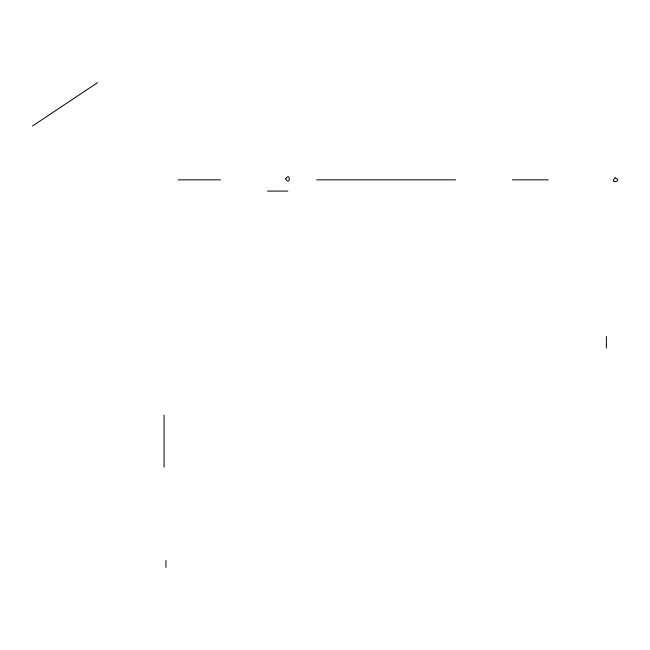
<?xml version="1.0" encoding="UTF-8"?>
<svg xmlns="http://www.w3.org/2000/svg" width="650" height="650" viewBox="0 0 650 650"><rect width="100%" height="100%" fill="white"/><g stroke="black" fill="none" stroke-linecap="round" stroke-linejoin="round"><path stroke-width="0.97" d="M32.5 126.019L97.614 82.607M615.128 177.897C608.684 184.275 623.447 181.074 615.225 177.881M178.132 179.847L220.512 179.847M316.648 179.847L455.642 179.847M512.363 179.847L548.242 179.847M267.507 191.076L287.804 191.076M606.385 336.57L606.385 348.043M165.929 560.373L165.929 567.393M164.076 415.098L164.076 467.131M285.642 178.774C290.046 186.664 290.916 171.381 285.642 178.774"/></g></svg>
